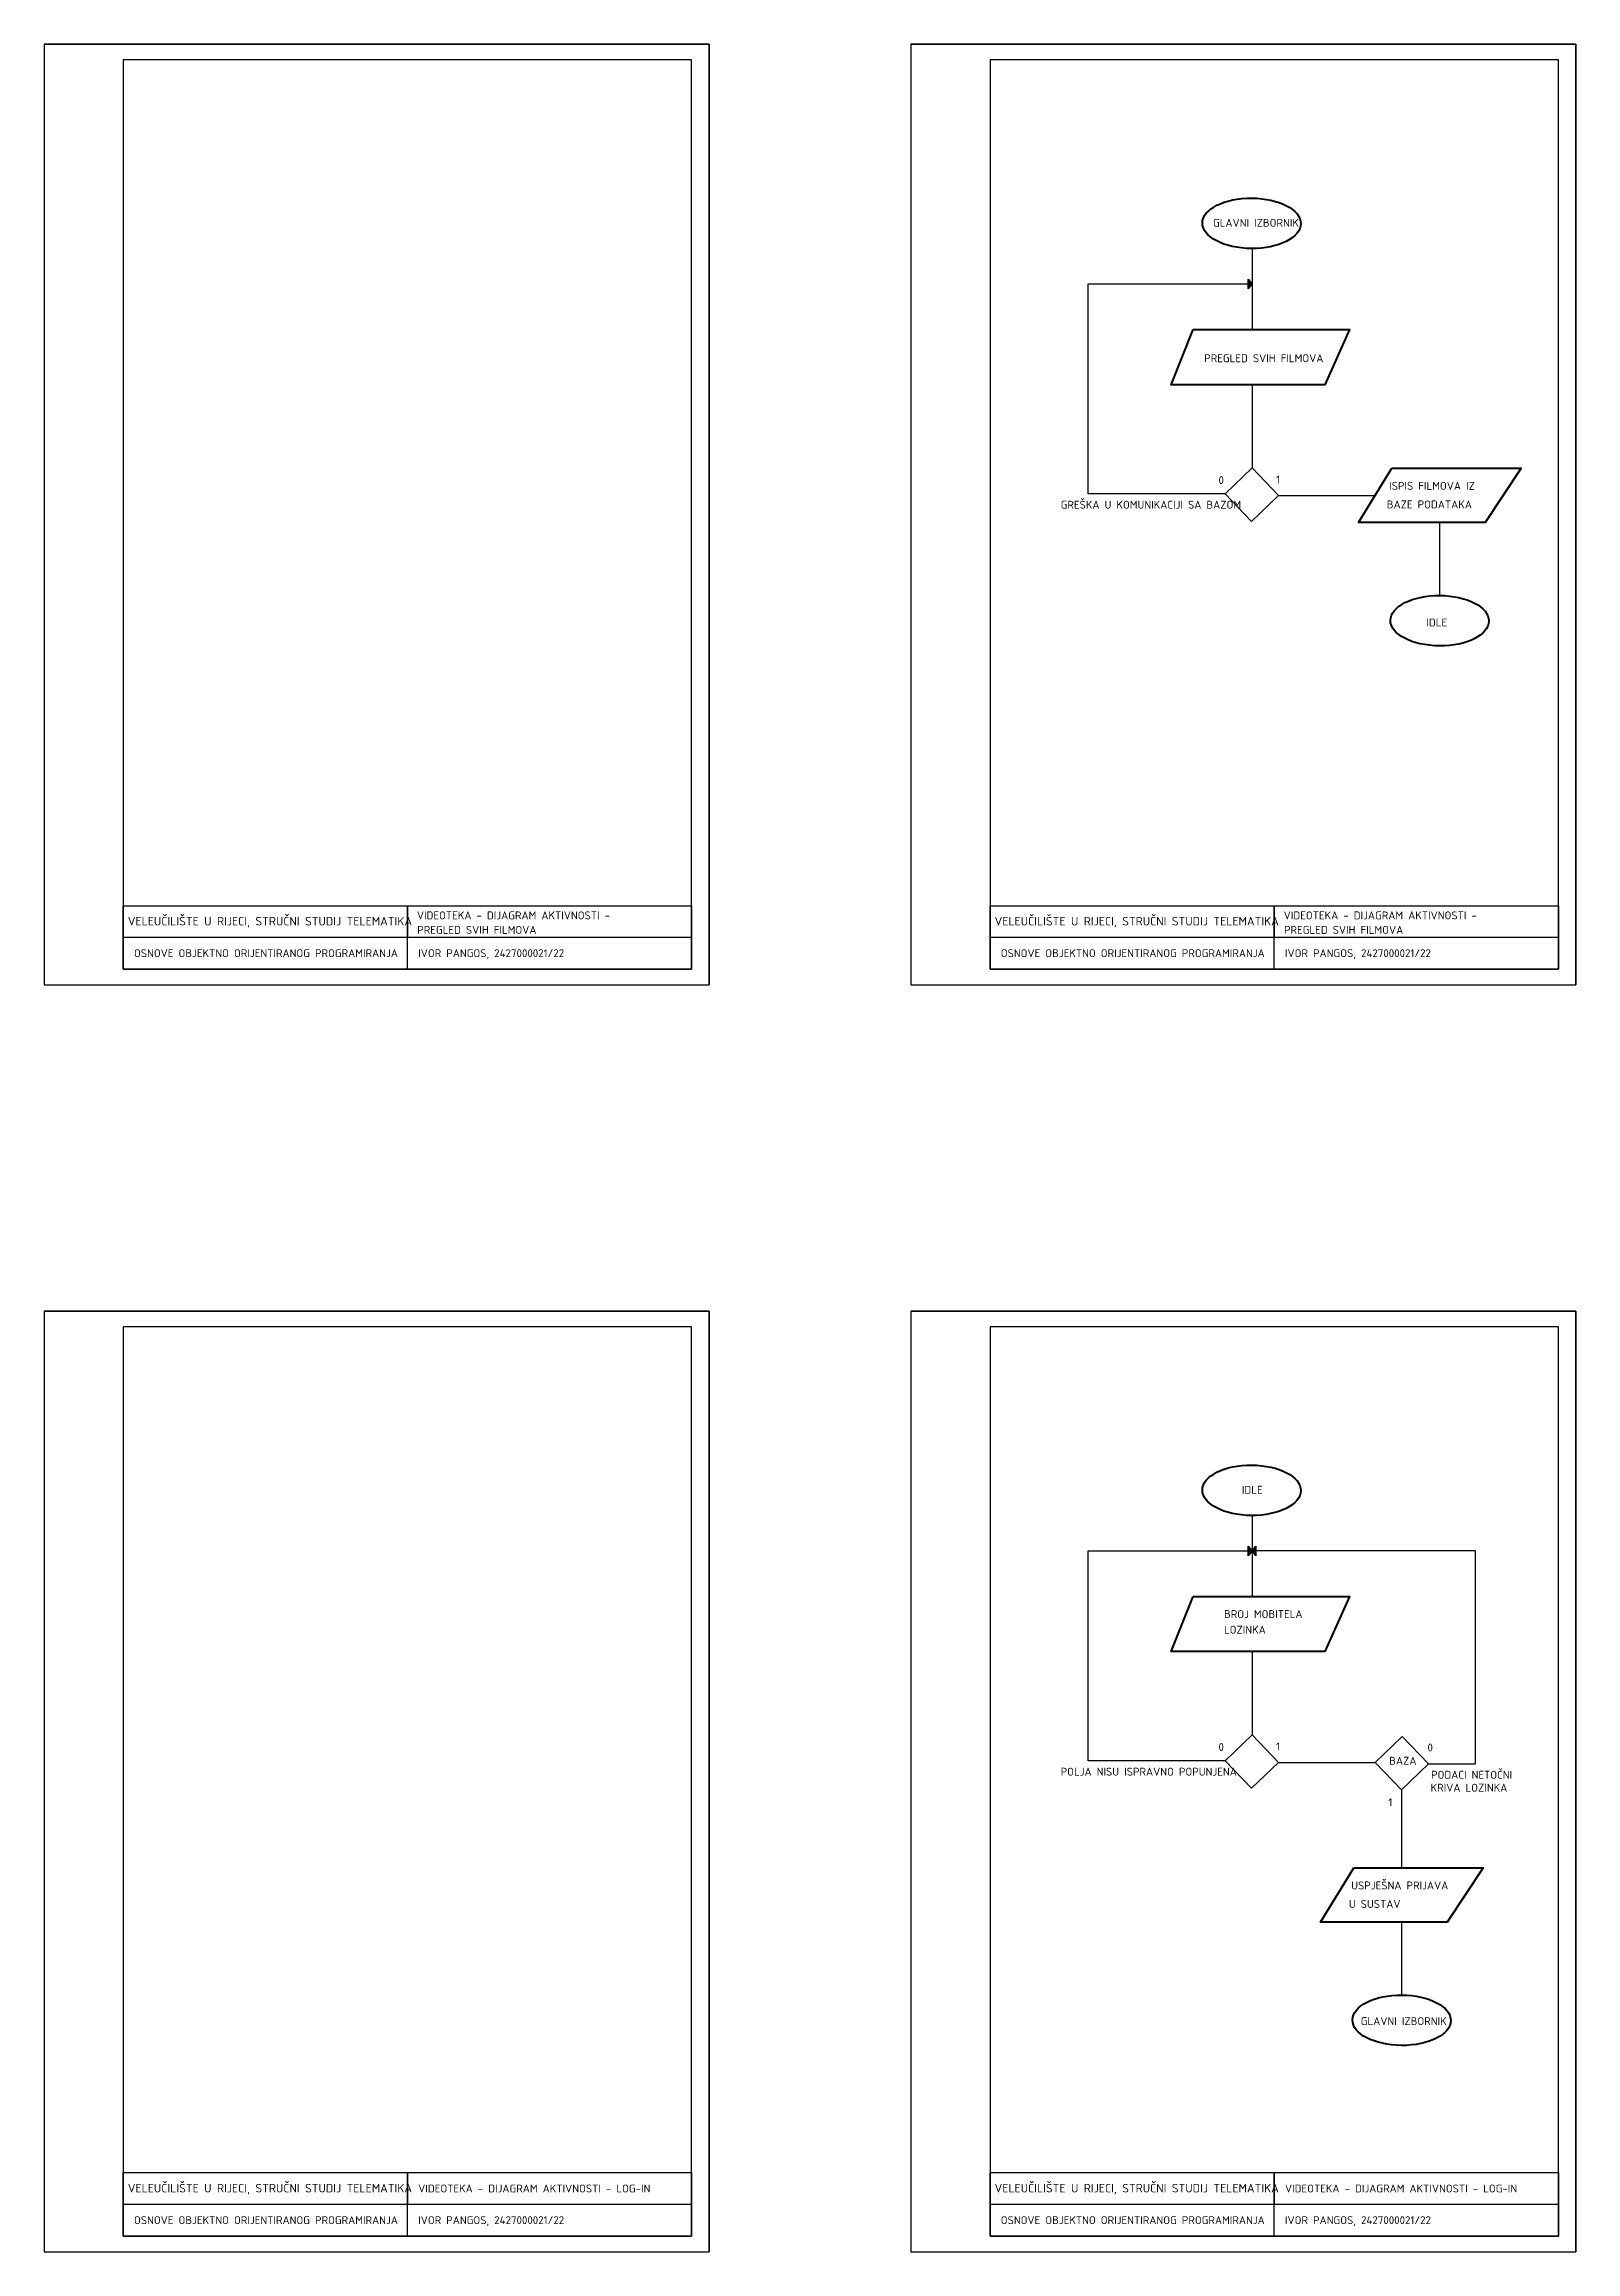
# Model space of a CAD drawing. Header units: millimetres. Extents: x -4325 to 12100, y -4000 to 50970.
# Drawn here: x -2737 to 2100, y 4000 to 10970 of the extents above; entities that cross this region are included whole.
import ezdxf

# ---------------------------------------------------------------- set-up
doc = ezdxf.new("R2010")
doc.units = ezdxf.units.MM
doc.header["$LTSCALE"] = 30
doc.layers.add('__DIJAGRAM_USE_CASE', color=20, linetype='Continuous', lineweight=40)
doc.layers.add('__VEZE', color=250, linetype='Continuous', lineweight=30)
for name, color, linetype in [('OKVIR', 7, 'Continuous'), ('OKVIR_unut-iRC', 7, 'Continuous'), ('OKVIR_unutarnji', 8, 'Continuous'), ('Pecat', 8, 'Continuous')]:
    doc.layers.add(name, color=color, linetype=linetype)
doc.styles.add('PECAT2', font='isocpeur.ttf')

# ---------------------------------------------------------------- blocks, each defined once
blk = doc.blocks.new('okvir 42x29.7')
for p, q in [((0, 2970), (2100, 2970)), ((2100, 2970), (2100, 0))]:
    blk.add_line(p, q)
at = {"color": 253}
for p, q in [((1147.5, 50), (1147.5, 250)), ((1147.5, 250), (1147.5, 150)), ((2045, 150), (250, 150))]:
    blk.add_line(p, q, dxfattribs=at)
at = {"color": 0}
blk.add_lwpolyline([(0, 0), (2100, 0), (2100, 2970), (0, 2970)], close=True, dxfattribs=at)
blk.add_lwpolyline([(250, 50), (250, 250), (2045, 250), (2045, 50), (250, 50)])
at = {"layer": 'OKVIR_unut-iRC', "color": 0}
blk.add_line((250, 50), (250, 110), dxfattribs=at)
at = {"layer": 'OKVIR_unutarnji'}
blk.add_lwpolyline([(250, 50), (2045, 50), (2045, 2920), (250, 2920)], close=True, dxfattribs=at)

msp = doc.modelspace()

# ---------------------------------------------------------------- hatches: boundary and pattern name
at = {"layer": '__VEZE'}
h = msp.add_hatch(color=256, dxfattribs=at)
h.dxf.hatch_style = 1
h.paths.add_polyline_path([(1077.3, 10213.1), (1064.8, 10227.6), (1064.8, 10213.1)])
h = msp.add_hatch(color=256, dxfattribs=at)
h.dxf.hatch_style = 1
h.paths.add_polyline_path([(1064.8, 10197.2), (1077.3, 10213.1), (1064.8, 10213.1)])
h = msp.add_hatch(color=256, dxfattribs=at)
h.dxf.hatch_style = 1
h.paths.add_polyline_path([(1077.3, 6213.1), (1064.8, 6227.6), (1064.8, 6213.1)])
h = msp.add_hatch(color=256, dxfattribs=at)
h.dxf.hatch_style = 1
h.paths.add_polyline_path([(1064.8, 6197.2), (1077.3, 6213.1), (1064.8, 6213.1)])
h = msp.add_hatch(color=256, dxfattribs=at)
h.dxf.hatch_style = 1
h.paths.add_polyline_path([(1077.3, 6213.1), (1089.7, 6227.6), (1089.7, 6213.1)])
h = msp.add_hatch(color=256, dxfattribs=at)
h.dxf.hatch_style = 1
h.paths.add_polyline_path([(1089.7, 6197.2), (1077.3, 6213.1), (1089.7, 6213.1)])

# ---------------------------------------------------------------- linework, layer by layer
at = {"layer": '__DIJAGRAM_USE_CASE'}
for points in [[(891, 10069.3), (1385.6, 10069.3), (1307.5, 9894.9), (821.5, 9894.9), (891, 10069.3)], [(1518.6, 9631.2), (1927.3, 9631.2), (1813.7, 9459.5), (1413.6, 9459.5), (1518.6, 9631.2)], [(891, 6069.3), (1385.6, 6069.3), (1307.5, 5894.9), (821.5, 5894.9), (891, 6069.3)], [(1398.8, 5212.5), (1807.5, 5212.5), (1693.9, 5040.9), (1293.8, 5040.9), (1398.8, 5212.5)]]:
    msp.add_lwpolyline(points, dxfattribs=at)
for centre in [(1075.9, 10404.3), (1669.7, 9149.8), (1075.9, 6404.3), (1549.9, 4731.2)]:
    msp.add_ellipse(centre, major_axis=(-155.4, 1.1), ratio=0.511895, dxfattribs=at)
at = {"layer": '__VEZE'}
for p, q in [((1077.3, 10325.6), (1077.3, 10069.3)), ((1077.3, 9894.9), (1077.3, 9631.9)), ((1160.4, 9545.3), (1466.1, 9545.3)), ((1669, 9459.5), (1669, 9225.9)), ((1077.3, 6325.6), (1077.3, 6069.3)), ((1077.3, 6213.1), (1089.6, 6227.6)), ((1089.6, 6197.6), (1077.3, 6213.1)), ((1089.6, 6227.6), (1089.6, 6197.6)), ((1077.3, 5894.9), (1077.3, 5631.9)), ((1160.4, 5545.3), (1466.1, 5545.3)), ((1549.2, 5458.8), (1549.2, 5212.5)), ((1549.2, 5040.9), (1549.2, 4807.2))]:
    msp.add_line(p, q, dxfattribs=at)
for points in [[(992, 9549.9), (560.1, 9549.9), (560.1, 10213.1), (1077.3, 10213.1), (1064.8, 10197.2), (1064.8, 10227.6), (1077.3, 10213.1)], [(992, 5549.9), (560.1, 5549.9), (560.1, 6213.1), (1077.3, 6213.1), (1064.8, 6197.2), (1064.8, 6227.6), (1077.3, 6213.1)], [(1634.5, 5540.8), (1783, 5540.8), (1783, 6213.1), (1077.3, 6213.1)]]:
    msp.add_lwpolyline(points, dxfattribs=at)
for points in [[(1077.3, 9631.9), (1160.4, 9545.3), (1075.1, 9463.4), (992, 9549.9)], [(1077.3, 5631.9), (1160.4, 5545.3), (1075.1, 5463.4), (992, 5549.9)], [(1551.4, 5627.3), (1634.5, 5540.8), (1549.2, 5458.8), (1466.1, 5545.3)]]:
    msp.add_lwpolyline(points, close=True, dxfattribs=at)

# ---------------------------------------------------------------- block references
at = {"layer": 'OKVIR'}
for p in [(-2737.5, 8000), (0, 8000), (-2737.5, 4000), (0, 4000)]:
    msp.add_blockref('okvir 42x29.7', p, dxfattribs=at)

# ---------------------------------------------------------------- texts
at = {"layer": 'Pecat', "color": 7, "style": 'PECAT2'}
for s, height, p in [('GLAVNI IZBORNIK', 25, (954, 10393.4)), ('PREGLED SVIH FILMOVA', 25, (926.1, 9965.9)), ('0', 25, (971.4, 9581.3)), ('1', 25, (1153.5, 9582.7)), ('ISPIS FILMOVA IZ', 25, (1510.2, 9562.9)), ('GREŠKA U KOMUNIKACIJI SA BAZOM', 25, (472.9, 9503.4)), ('BAZE PODATAKA', 25, (1502.8, 9504.3)), ('IDLE', 25, (1628, 9131.5)), ('VIDEOTEKA - DIJAGRAM AKTIVNOSTI -', 25, (-1560.3, 8206.9)), ('VIDEOTEKA - DIJAGRAM AKTIVNOSTI -', 25, (1177.2, 8206.9)), ('VELEUČILIŠTE U RIJECI, STRUČNI STUDIJ TELEMATIKA', 27, (-2473.3, 8187.5)), ('PREGLED SVIH FILMOVA', 25, (-1559.3, 8161.1)), ('VELEUČILIŠTE U RIJECI, STRUČNI STUDIJ TELEMATIKA', 27, (264.2, 8187.5)), ('PREGLED SVIH FILMOVA', 25, (1178.2, 8161.1)), ('OSNOVE OBJEKTNO ORIJENTIRANOG PROGRAMIRANJA', 25, (-2453.7, 8087.5)), ('IVOR PANGOS, 2427000021/22', 25, (-1556.2, 8087.5)), ('OSNOVE OBJEKTNO ORIJENTIRANOG PROGRAMIRANJA', 25, (283.8, 8087.5)), ('IVOR PANGOS, 2427000021/22', 25, (1181.3, 8087.5)), ('IDLE', 25, (1045.3, 6393.4)), ('BROJ MOBITELA', 25, (988.7, 6001)), ('LOZINKA', 25, (988.7, 5951.6)), ('0', 25, (971.4, 5581.3)), ('1', 25, (1153.5, 5582.7)), ('0', 25, (1631.4, 5579.6)), ('POLJA NISU ISPRAVNO POPUNJENA', 25, (472.9, 5503.4)), ('BAZA', 25, (1510.5, 5537.9)), ('PODACI NETOČNI', 25, (1642.6, 5493.7)), ('KRIVA LOZINKA', 25, (1641.3, 5452.9)), ('1', 25, (1508.1, 5406.7)), ('USPJEŠNA PRIJAVA', 25, (1390.5, 5144.3)), ('U SUSTAV', 25, (1383, 5085.7)), ('GLAVNI IZBORNIK', 25, (1420.7, 4715.9)), ('VELEUČILIŠTE U RIJECI, STRUČNI STUDIJ TELEMATIKA', 27, (-2473.3, 4187.5)), ('VIDEOTEKA - DIJAGRAM AKTIVNOSTI - LOG-IN', 25, (-1556.2, 4187.5)), ('VELEUČILIŠTE U RIJECI, STRUČNI STUDIJ TELEMATIKA', 27, (264.2, 4187.5)), ('VIDEOTEKA - DIJAGRAM AKTIVNOSTI - LOG-IN', 25, (1181.3, 4187.5)), ('OSNOVE OBJEKTNO ORIJENTIRANOG PROGRAMIRANJA', 25, (-2453.7, 4087.5)), ('IVOR PANGOS, 2427000021/22', 25, (-1556.2, 4087.5)), ('OSNOVE OBJEKTNO ORIJENTIRANOG PROGRAMIRANJA', 25, (283.8, 4087.5)), ('IVOR PANGOS, 2427000021/22', 25, (1181.3, 4087.5))]:
    msp.add_text(s, height=height, dxfattribs=at).set_placement(p)

doc.saveas('drawing.dxf')
